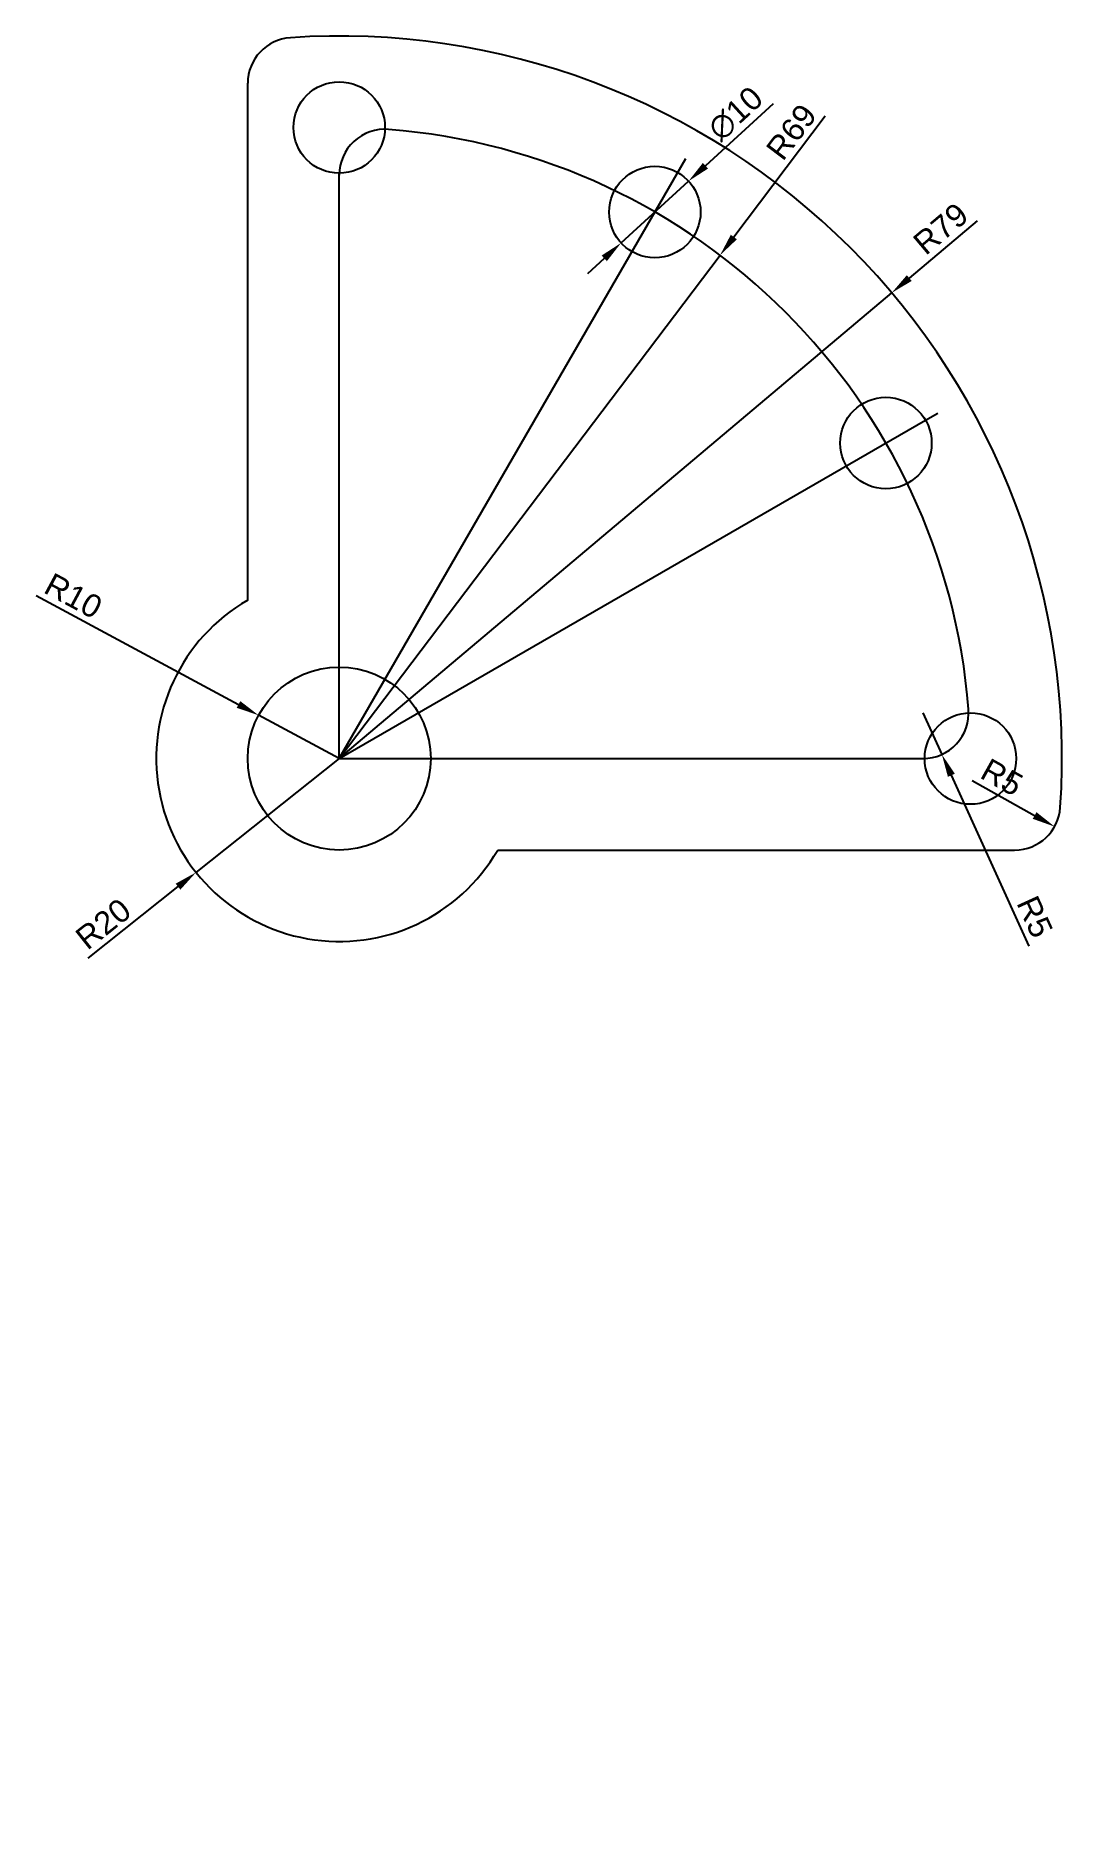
# Model space of a CAD drawing. Header units: millimetres. Extents: x 3347 to 3459, y 1164 to 1361.
import ezdxf

# ---------------------------------------------------------------- set-up
doc = ezdxf.new("R2010")
doc.units = ezdxf.units.MM
doc.header["$PDMODE"] = 1
doc.styles.get("Standard").update_dxf_attribs({"font": 'arial.ttf'})
doc.dimstyles.new('ISO-25', dxfattribs={"dimtxt": 2.5, "dimasz": 2.5, "dimexe": 1.25, "dimexo": 0.625, "dimtad": 1, "dimtxsty": 'Standard', "dimcen": 2.5, "dimadec": 0, "dimazin": 0, "dimtfac": 1, "dimtmove": 0, "dimatfit": 3, "dimfxl": 1, "dimarcsym": 0})

# ---------------------------------------------------------------- blocks, each defined once
blk = doc.blocks.new('*D1')
at = {"color": 0, "lineweight": -2, "transparency": 16777216}
for p, q in [((3433, 1351.78), (3423, 1338.56)), ((3379.87, 1281.54), (3421.49, 1336.57))]:
    blk.add_line(p, q, dxfattribs=at)
at = {"color": 0, "transparency": 16777216}
blk.add_solid([(3422.67, 1338.81), (3423.33, 1338.31), (3421.49, 1336.57)], dxfattribs=at)
at = {"layer": 'Defpoints', "color": 0, "transparency": 16777216}
for p in [(3421.49, 1336.57), (3379.87, 1281.54)]:
    blk.add_point(p, dxfattribs=at)
at = {"color": 0, "transparency": 16777216, "insert": (3429.3, 1350.05), "char_height": 2.5, "attachment_point": 5, "rotation": 52.8962}
blk.add_mtext('R69', dxfattribs=at)
blk = doc.blocks.new('*D2')
at = {"color": 0, "lineweight": -2, "transparency": 16777216}
for p, q in [((3449.61, 1340.35), (3442.17, 1334.07)), ((3379.87, 1281.54), (3440.26, 1332.46))]:
    blk.add_line(p, q, dxfattribs=at)
at = {"color": 0, "transparency": 16777216}
blk.add_solid([(3441.91, 1334.39), (3442.44, 1333.76), (3440.26, 1332.46)], dxfattribs=at)
at = {"layer": 'Defpoints', "color": 0, "transparency": 16777216}
for p in [(3440.26, 1332.46), (3379.87, 1281.54)]:
    blk.add_point(p, dxfattribs=at)
at = {"color": 0, "transparency": 16777216, "insert": (3445.62, 1339.47), "char_height": 2.5, "attachment_point": 5, "rotation": 40.1364}
blk.add_mtext('R79', dxfattribs=at)
blk = doc.blocks.new('*D3')
at = {"color": 0, "lineweight": -2, "transparency": 16777216}
for p, q in [((3427.31, 1353.14), (3419.9, 1346.36)), ((3410.68, 1337.92), (3418.05, 1344.67)), ((3408.83, 1336.23), (3406.99, 1334.54))]:
    blk.add_line(p, q, dxfattribs=at)
at = {"color": 0, "transparency": 16777216}
for points in [[(3419.62, 1346.67), (3420.18, 1346.05), (3418.05, 1344.67)], [(3408.55, 1336.54), (3409.12, 1335.92), (3410.68, 1337.92)]]:
    blk.add_solid(points, dxfattribs=at)
at = {"layer": 'Defpoints', "color": 0, "transparency": 16777216}
for p in [(3418.05, 1344.67), (3410.68, 1337.92)]:
    blk.add_point(p, dxfattribs=at)
at = {"color": 0, "transparency": 16777216, "insert": (3423.19, 1352.05), "char_height": 2.5, "attachment_point": 5, "rotation": 42.4652}
blk.add_mtext('∅10', dxfattribs=at)
blk = doc.blocks.new('*D4')
at = {"color": 0, "lineweight": -2, "transparency": 16777216}
for p, q in [((3443.67, 1286.54), (3445.74, 1281.99)), ((3455.27, 1261.04), (3446.78, 1279.71))]:
    blk.add_line(p, q, dxfattribs=at)
at = {"color": 0, "transparency": 16777216}
blk.add_solid([(3447.16, 1279.88), (3446.4, 1279.54), (3445.74, 1281.99)], dxfattribs=at)
at = {"layer": 'Defpoints', "color": 0, "transparency": 16777216}
for p in [(3443.67, 1286.54), (3445.74, 1281.99)]:
    blk.add_point(p, dxfattribs=at)
at = {"color": 0, "transparency": 16777216, "insert": (3455.9, 1264.24), "char_height": 2.5, "attachment_point": 5, "rotation": 294.468}
blk.add_mtext('R5', dxfattribs=at)
blk = doc.blocks.new('*D5')
at = {"color": 0, "lineweight": -2, "transparency": 16777216}
blk.add_line((3449.07, 1279.13), (3455.88, 1275.32), dxfattribs=at)
at = {"color": 0, "transparency": 16777216}
blk.add_solid([(3456.08, 1275.68), (3455.68, 1274.95), (3458.06, 1274.1)], dxfattribs=at)
at = {"layer": 'Defpoints', "color": 0, "transparency": 16777216}
for p in [(3453.7, 1276.54), (3458.06, 1274.1)]:
    blk.add_point(p, dxfattribs=at)
at = {"color": 0, "transparency": 16777216, "insert": (3452.31, 1279.49), "char_height": 2.5, "attachment_point": 5, "rotation": 330.7733}
blk.add_mtext('R5', dxfattribs=at)
blk = doc.blocks.new('*D6')
at = {"color": 0, "lineweight": -2, "transparency": 16777216}
for p, q in [((3346.73, 1299.35), (3368.86, 1287.46)), ((3379.87, 1281.54), (3371.06, 1286.27))]:
    blk.add_line(p, q, dxfattribs=at)
at = {"color": 0, "transparency": 16777216}
blk.add_solid([(3369.05, 1287.82), (3368.66, 1287.09), (3371.06, 1286.27)], dxfattribs=at)
at = {"layer": 'Defpoints', "color": 0, "transparency": 16777216}
for p in [(3371.06, 1286.27), (3379.87, 1281.54)]:
    blk.add_point(p, dxfattribs=at)
at = {"color": 0, "transparency": 16777216, "insert": (3350.81, 1299.32), "char_height": 2.5, "attachment_point": 5, "rotation": 331.7444}
blk.add_mtext('R10', dxfattribs=at)
blk = doc.blocks.new('*D7')
at = {"color": 0, "lineweight": -2, "transparency": 16777216}
for p, q in [((3379.87, 1281.54), (3364.21, 1269.09)), ((3352.44, 1259.73), (3362.25, 1267.54))]:
    blk.add_line(p, q, dxfattribs=at)
at = {"color": 0, "transparency": 16777216}
blk.add_solid([(3361.99, 1267.86), (3362.51, 1267.21), (3364.21, 1269.09)], dxfattribs=at)
at = {"layer": 'Defpoints', "color": 0, "transparency": 16777216}
for p in [(3379.87, 1281.54), (3364.21, 1269.09)]:
    blk.add_point(p, dxfattribs=at)
at = {"color": 0, "transparency": 16777216, "insert": (3354.08, 1263.46), "char_height": 2.5, "attachment_point": 5, "rotation": 38.4857}
blk.add_mtext('R20', dxfattribs=at)

msp = doc.modelspace()

# ---------------------------------------------------------------- linework, layer by layer
for p, q in [((3369.866, 1345.343), (3369.866, 1355.369)), ((3379.866, 1281.539), (3417.742, 1347.142)), ((3369.866, 1298.859), (3369.866, 1345.343)), ((3379.866, 1281.539), (3379.866, 1345.539)), ((3379.866, 1281.539), (3379.866, 1345.343)), ((3379.866, 1281.539), (3443.952, 1318.539)), ((3443.952, 1318.539), (3445.307, 1319.321)), ((3379.866, 1281.539), (3443.671, 1281.539)), ((3379.866, 1281.539), (3443.866, 1281.539)), ((3453.866, 1281.539), (3453.988, 1281.539)), ((3397.187, 1271.539), (3443.671, 1271.539)), ((3443.671, 1271.539), (3453.697, 1271.539))]:
    msp.add_line(p, q)
for centre, radius in [((3379.866, 1350.539), 5), ((3414.366, 1341.294), 5), ((3439.622, 1316.039), 5), ((3379.866, 1281.539), 10), ((3448.866, 1281.539), 5)]:
    msp.add_circle(centre, radius)
for centre, radius, start, end in [((3374.866, 1355.369), 5, 93.87429, 180), ((3379.866, 1281.539), 79, 356.12571, 93.87429), ((3384.866, 1345.343), 5, 85.5192, 180), ((3379.866, 1281.539), 69, 4.4808, 85.5192), ((3379.866, 1281.539), 20, 120, 330), ((3443.671, 1286.539), 5, 270, 4.4808), ((3453.697, 1276.539), 5, 270, 356.12571)]:
    msp.add_arc(centre, radius, start, end)
for p in [(3406.821, 1223.52), (3391.821, 1219.501), (3406.821, 1218.52), (3421.821, 1219.501), (3394.321, 1215.17), (3419.321, 1215.17), (3380.84, 1208.52), (3432.802, 1208.52), (3385.17, 1206.02), (3428.471, 1206.02), (3376.821, 1193.52), (3381.821, 1193.52), (3431.821, 1193.52), (3436.821, 1193.52), (3385.17, 1181.02), (3428.471, 1181.02), (3380.84, 1178.52), (3432.802, 1178.52), (3394.321, 1171.869), (3419.321, 1171.869), (3406.821, 1168.52), (3391.821, 1167.539), (3421.821, 1167.539), (3406.821, 1163.52)]:
    msp.add_point(p)

# ---------------------------------------------------------------- dimensions: what is measured, and where the dimension line sits
dim = msp.add_diameter_dim_2p(p1=(3410.678, 1337.919), p2=(3418.055, 1344.67), dimstyle='ISO-25')
dim.commit()
dim.dimension.update_dxf_attribs({"geometry": '*D3', "text_midpoint": (3423.194, 1352.046)})
for center, mpoint, picture, middle in [((3379.866, 1281.539), (3421.491, 1336.569), '*D1', (3430.818, 1348.899)), ((3379.866, 1281.539), (3371.058, 1286.273), '*D6', (3349.905, 1297.641)), ((3443.671, 1286.539), (3445.742, 1281.988), '*D4', (3454.176, 1263.452)), ((3379.866, 1281.539), (3364.211, 1269.092), '*D7', (3355.26, 1261.976)), ((3453.697, 1276.539), (3458.061, 1274.097), '*D5', (3451.385, 1277.833))]:
    dim = msp.add_radius_dim(center=center, mpoint=mpoint, dimstyle='ISO-25')
    dim.commit()
    dim.dimension.update_dxf_attribs({"geometry": picture, "text_midpoint": middle, "dimtype": 164})
dim = msp.add_radius_dim(center=(3379.866, 1281.539), mpoint=(3440.263, 1332.463), dimstyle='ISO-25')
dim.commit()
dim.dimension.update_dxf_attribs({"geometry": '*D2', "text_midpoint": (3445.623, 1339.469)})

doc.saveas('drawing.dxf')
